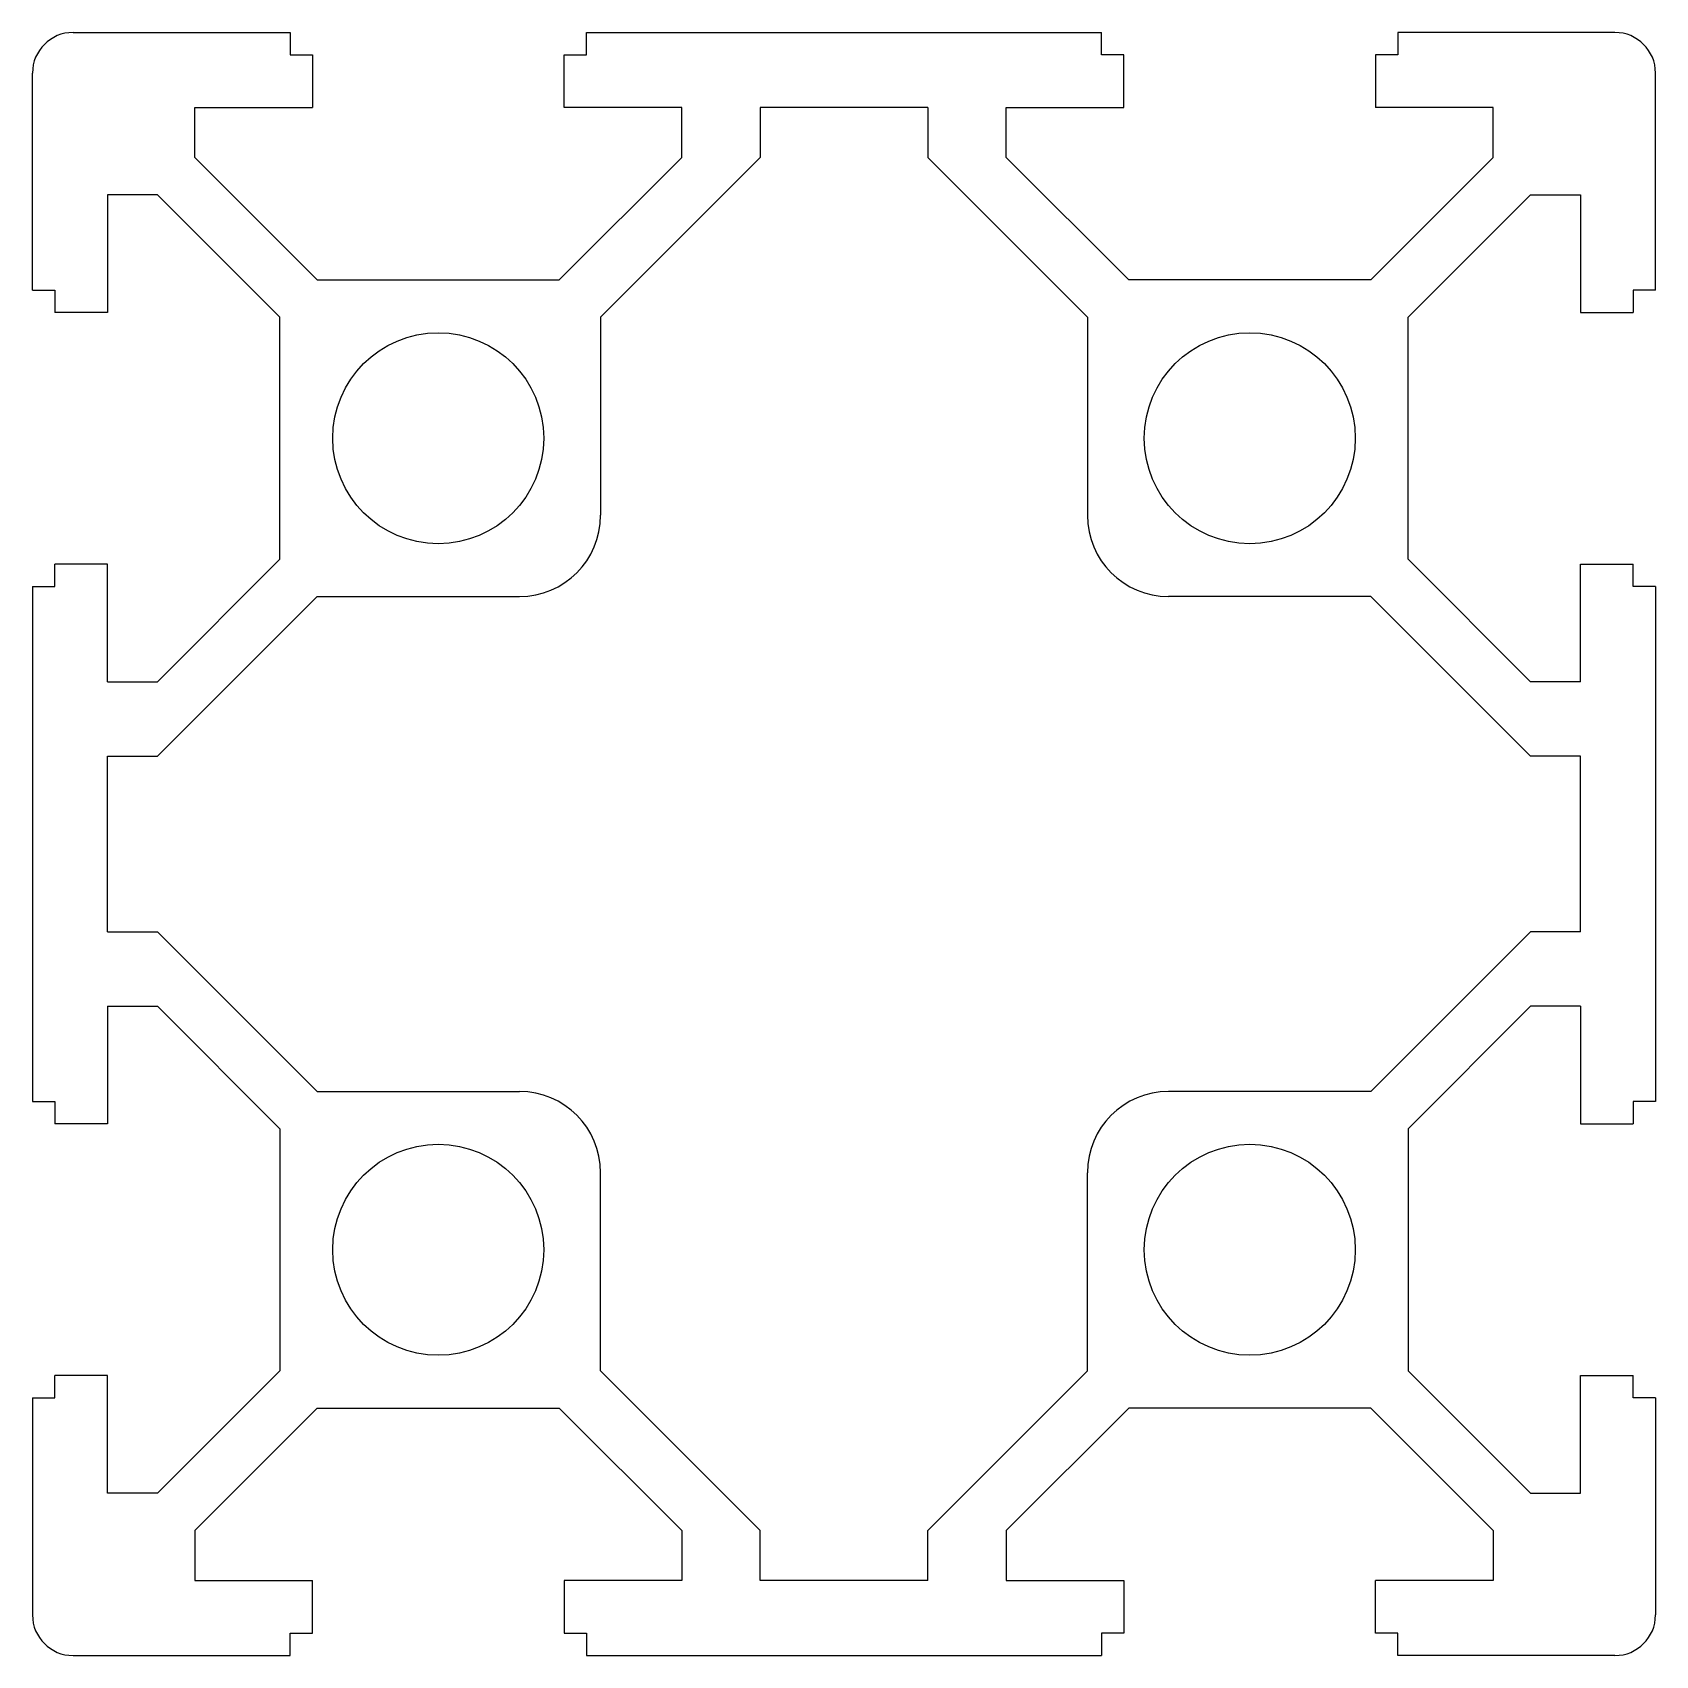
# Model space of a CAD drawing. Header units: metres. Extents: x -20 to 20, y -20 to 20.
import ezdxf

# ---------------------------------------------------------------- set-up
doc = ezdxf.new("R2010")
doc.units = ezdxf.units.M

msp = doc.modelspace()

# ---------------------------------------------------------------- linework, layer by layer
for p, q in [((-19, 20), (-13.65, 20)), ((-13.65, 20), (-13.65, 19.45)), ((-6.35, 19.45), (-6.35, 20)), ((-6.35, 20), (6.35, 20)), ((6.35, 19.45), (6.35, 20)), ((13.65, 20), (13.65, 19.45)), ((19, 20), (13.65, 20)), ((-13.65, 19.45), (-13.1, 19.45)), ((-13.1, 19.45), (-13.1, 18.15)), ((-6.9, 18.15), (-6.9, 19.45)), ((-6.9, 19.45), (-6.35, 19.45)), ((6.9, 19.45), (6.35, 19.45)), ((6.9, 18.15), (6.9, 19.45)), ((13.1, 19.45), (13.1, 18.15)), ((13.65, 19.45), (13.1, 19.45)), ((-20, 13.65), (-20, 19)), ((20, 13.65), (20, 19)), ((-16, 18.15), (-13.1, 18.15)), ((-16, 16.919), (-16, 18.15)), ((-4, 18.15), (-6.9, 18.15)), ((-4, 16.919), (-4, 18.15)), ((2.062, 18.15), (-2.062, 18.15)), ((-2.062, 18.15), (-2.062, 16.919)), ((2.062, 18.15), (2.062, 16.919)), ((4, 18.15), (6.9, 18.15)), ((4, 16.919), (4, 18.15)), ((16, 18.15), (13.1, 18.15)), ((16, 16.919), (16, 18.15)), ((-16, 16.919), (-12.981, 13.9)), ((-7.019, 13.9), (-4, 16.919)), ((-2.062, 16.919), (-6, 12.981)), ((2.062, 16.919), (6, 12.981)), ((7.019, 13.9), (4, 16.919)), ((16, 16.919), (12.981, 13.9)), ((-16.919, 16), (-18.15, 16)), ((-18.15, 16), (-18.15, 13.1)), ((-13.9, 12.981), (-16.919, 16)), ((13.9, 12.981), (16.919, 16)), ((16.919, 16), (18.15, 16)), ((18.15, 16), (18.15, 13.1)), ((-20, 13.65), (-19.45, 13.65)), ((-19.45, 13.65), (-19.45, 13.1)), ((-12.981, 13.9), (-7.019, 13.9)), ((12.981, 13.9), (7.019, 13.9)), ((20, 13.65), (19.45, 13.65)), ((19.45, 13.65), (19.45, 13.1)), ((-18.15, 13.1), (-19.45, 13.1)), ((-13.9, 7.019), (-13.9, 12.981)), ((-6, 12.981), (-6, 8.1)), ((6, 12.981), (6, 8.1)), ((13.9, 7.019), (13.9, 12.981)), ((18.15, 13.1), (19.45, 13.1)), ((-19.45, 6.35), (-19.45, 6.9)), ((-18.15, 6.9), (-19.45, 6.9)), ((-18.15, 4), (-18.15, 6.9)), ((-16.919, 4), (-13.9, 7.019)), ((16.919, 4), (13.9, 7.019)), ((18.15, 4), (18.15, 6.9)), ((18.15, 6.9), (19.45, 6.9)), ((19.45, 6.35), (19.45, 6.9)), ((-20, 6.35), (-20, -6.35)), ((-20, 6.35), (-19.45, 6.35)), ((-16.919, 2.162), (-12.981, 6.1)), ((-12.981, 6.1), (-8, 6.1)), ((12.981, 6.1), (8, 6.1)), ((16.919, 2.162), (12.981, 6.1)), ((20, 6.35), (19.45, 6.35)), ((20, 6.35), (20, -6.35)), ((-18.15, 4), (-16.919, 4)), ((18.15, 4), (16.919, 4)), ((-18.15, 2.162), (-16.919, 2.162)), ((-18.15, -2.162), (-18.15, 2.162)), ((18.15, 2.162), (16.919, 2.162)), ((18.15, -2.162), (18.15, 2.162)), ((-18.15, -2.162), (-16.919, -2.162)), ((-16.919, -2.162), (-12.981, -6.1)), ((16.919, -2.162), (12.981, -6.1)), ((18.15, -2.162), (16.919, -2.162)), ((-18.15, -4), (-16.919, -4)), ((-18.15, -4), (-18.15, -6.9)), ((-16.919, -4), (-13.9, -7.019)), ((16.919, -4), (13.9, -7.019)), ((18.15, -4), (16.919, -4)), ((18.15, -4), (18.15, -6.9)), ((-20, -6.35), (-19.45, -6.35)), ((-19.45, -6.35), (-19.45, -6.9)), ((-12.981, -6.1), (-8, -6.1)), ((12.981, -6.1), (8, -6.1)), ((20, -6.35), (19.45, -6.35)), ((19.45, -6.35), (19.45, -6.9)), ((-18.15, -6.9), (-19.45, -6.9)), ((-13.9, -7.019), (-13.9, -12.981)), ((13.9, -7.019), (13.9, -12.981)), ((18.15, -6.9), (19.45, -6.9)), ((-6, -12.981), (-6, -8.1)), ((6, -12.981), (6, -8.1)), ((-19.45, -13.65), (-19.45, -13.1)), ((-18.15, -13.1), (-19.45, -13.1)), ((-18.15, -16), (-18.15, -13.1)), ((-13.9, -12.981), (-16.919, -16)), ((-2.062, -16.919), (-6, -12.981)), ((2.062, -16.919), (6, -12.981)), ((13.9, -12.981), (16.919, -16)), ((18.15, -16), (18.15, -13.1)), ((18.15, -13.1), (19.45, -13.1)), ((19.45, -13.65), (19.45, -13.1)), ((-20, -13.65), (-20, -19)), ((-20, -13.65), (-19.45, -13.65)), ((-16, -16.919), (-12.981, -13.9)), ((-12.981, -13.9), (-7.019, -13.9)), ((-7.019, -13.9), (-4, -16.919)), ((7.019, -13.9), (4, -16.919)), ((12.981, -13.9), (7.019, -13.9)), ((16, -16.919), (12.981, -13.9)), ((20, -13.65), (19.45, -13.65)), ((20, -13.65), (20, -19)), ((-16.919, -16), (-18.15, -16)), ((16.919, -16), (18.15, -16)), ((-16, -16.919), (-16, -18.15)), ((-4, -16.919), (-4, -18.15)), ((-2.062, -18.15), (-2.062, -16.919)), ((2.062, -18.15), (2.062, -16.919)), ((4, -16.919), (4, -18.15)), ((16, -16.919), (16, -18.15)), ((-16, -18.15), (-13.1, -18.15)), ((-13.1, -19.45), (-13.1, -18.15)), ((-6.9, -18.15), (-6.9, -19.45)), ((-4, -18.15), (-6.9, -18.15)), ((2.062, -18.15), (-2.062, -18.15)), ((4, -18.15), (6.9, -18.15)), ((6.9, -18.15), (6.9, -19.45)), ((13.1, -19.45), (13.1, -18.15)), ((16, -18.15), (13.1, -18.15)), ((-13.65, -19.45), (-13.1, -19.45)), ((-13.65, -20), (-13.65, -19.45)), ((-6.9, -19.45), (-6.35, -19.45)), ((-6.35, -19.45), (-6.35, -20)), ((6.9, -19.45), (6.35, -19.45)), ((6.35, -19.45), (6.35, -20)), ((13.65, -19.45), (13.1, -19.45)), ((13.65, -20), (13.65, -19.45)), ((-19, -20), (-13.65, -20)), ((-6.35, -20), (6.35, -20)), ((19, -20), (13.65, -20))]:
    msp.add_line(p, q)
for centre in [(-10, 10), (10, 10), (-10, -10), (10, -10)]:
    msp.add_circle(centre, 2.6)
for centre, radius, start, end in [((-19, 19), 1, 90, 180), ((19, 19), 1, 0, 90), ((-8, 8.1), 2, 270, 360), ((8, 8.1), 2, 180, 270), ((-8, -8.1), 2, 0, 90), ((8, -8.1), 2, 90, 180), ((-19, -19), 1, 180, 270), ((19, -19), 1, 270, 360)]:
    msp.add_arc(centre, radius, start, end)

doc.saveas('drawing.dxf')
